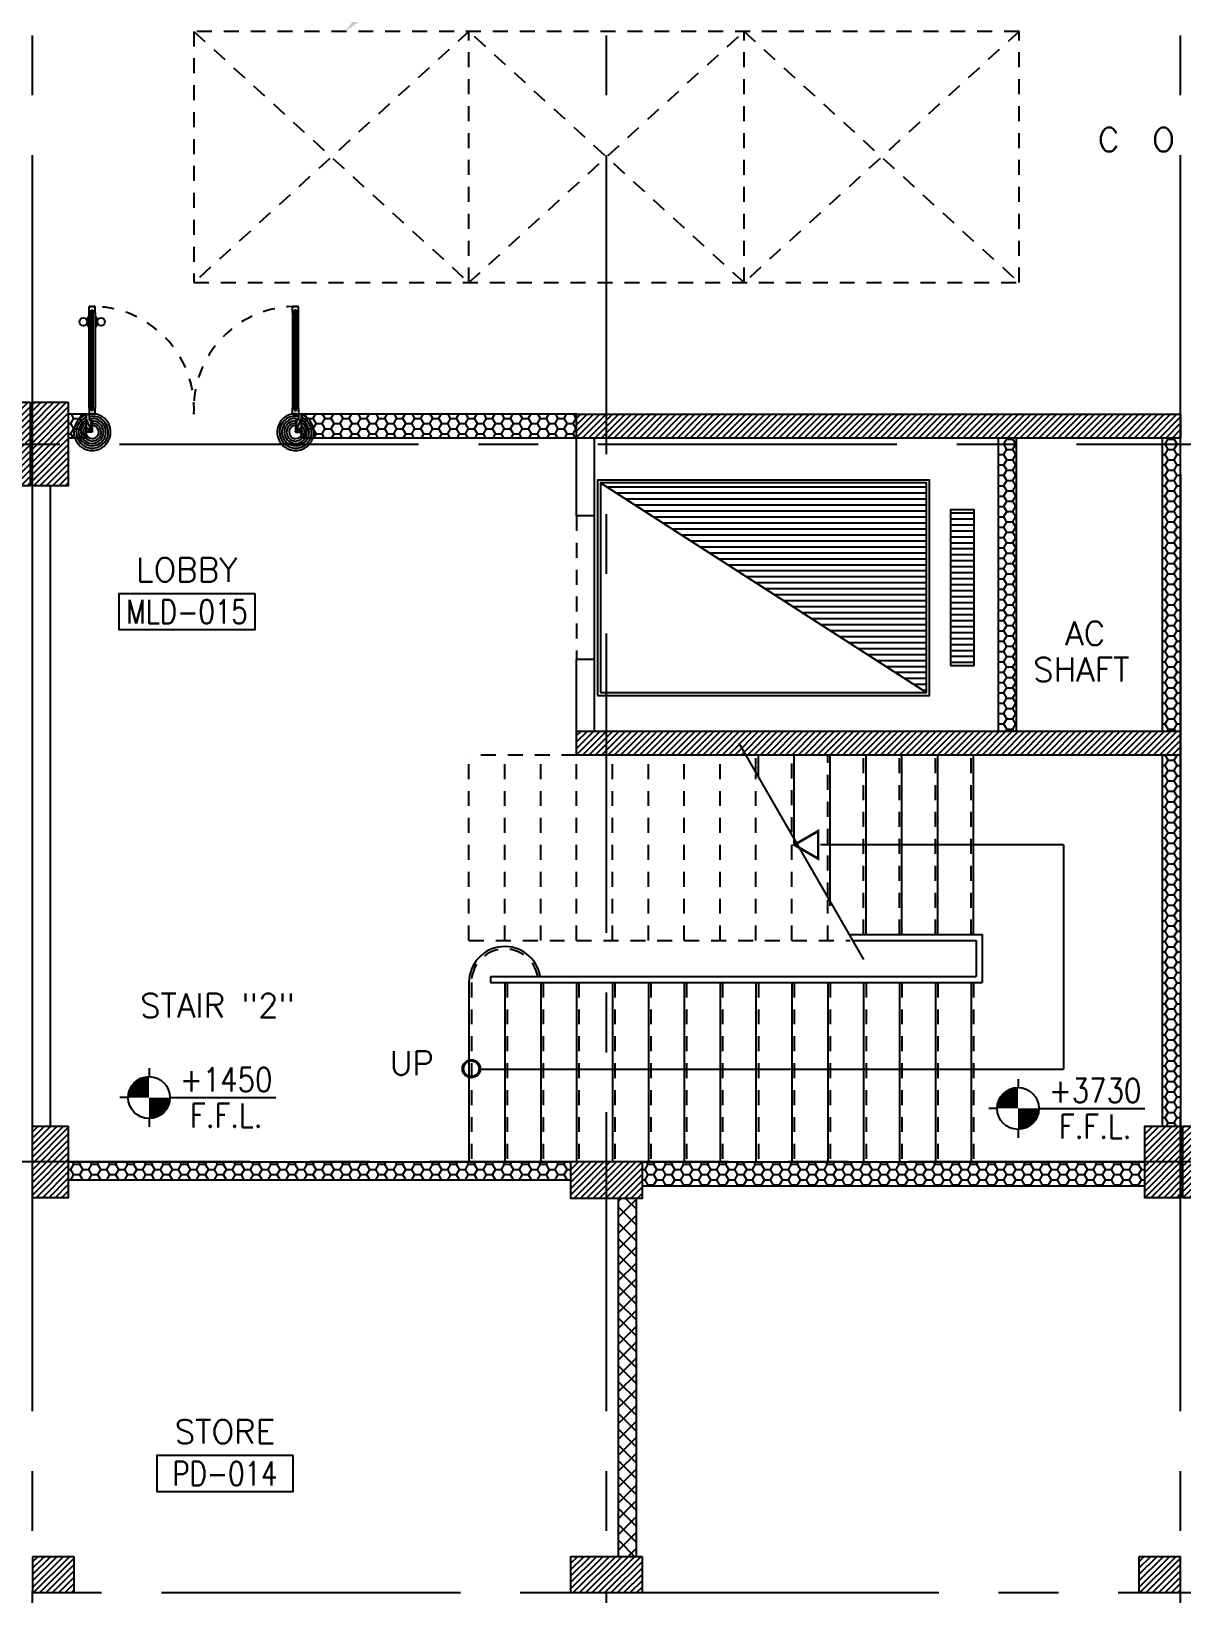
# Model space of a CAD drawing. Extents: x 417819.9 to 417911.9, y 43448 to 43539.2.
# Drawn here: x 417863.87 to 417873.49, y 43494.48 to 43507.55 of the extents above; entities that cross this region are included whole.
import ezdxf
from ezdxf.enums import TextEntityAlignment as Align

# ---------------------------------------------------------------- set-up
doc = ezdxf.new("R2010")
doc.units = 0
doc.header["$MEASUREMENT"] = 0
for name, pattern in [('CENTERX2', [4, 2.5, -0.5, 0.5, -0.5]), ('HIDDEN', [0.375, 0.25, -0.125]), ('HIDDEN2', [0.1875, 0.125, -0.0625])]:
    doc.linetypes.add(name, pattern=pattern)
doc.layers.get('0').update_dxf_attribs({"linetype": 'CONTINUOUS'})
for name, color, linetype in [('AXES', 11, 'CENTERX2'), ('BORDER', 4, 'CONTINUOUS'), ('COL', 2, 'CONTINUOUS'), ('DOOR', 4, 'CONTINUOUS'), ('EJ', 8, 'CONTINUOUS'), ('HAT', 8, 'CONTINUOUS'), ('HIDDEN', 9, 'HIDDEN2'), ('LEV-PL', 4, 'CONTINUOUS'), ('LIFTS', 4, 'CONTINUOUS'), ('PART', 9, 'CONTINUOUS'), ('RM-BOX', 2, 'CONTINUOUS'), ('RM-IND', 5, 'CONTINUOUS'), ('RM-NAME', 2, 'CONTINUOUS'), ('RM-NO', 2, 'CONTINUOUS'), ('STR', 5, 'CONTINUOUS'), ('WALL', 2, 'CONTINUOUS'), ('WallType', 11, 'CONTINUOUS'), ('WallType2', 3, 'CONTINUOUS')]:
    doc.layers.add(name, color=color, linetype=linetype)
doc.styles.add('ROMANS', font='ROMANS.shx', dxfattribs={"width": 0.6})
doc.styles.add('S', font='ROMANS.SHX')
pattern_1 = [(0, (0, 0), (0.075, 0.04330127), [0.05, -0.1]), (120, (0, 0), (-0.074999999836, 0.043301270284), [0.05, -0.1]), (60, (0, 0), (1.64e-10, 0.086602540284), [-0.1, 0.05])]

# ---------------------------------------------------------------- blocks, each defined once
blk = doc.blocks.new('*X81')
at = {"color": 0}
for p, q in [((61359, 45555), (61555, 45751)), ((61359, 45608), (61502, 45751)), ((61359, 45661), (61449, 45751)), ((61359, 45714), (61396, 45751)), ((61408, 45551), (61608, 45751)), ((61461, 45551), (61661, 45751)), ((61514, 45551), (61714, 45751)), ((61567, 45551), (61767, 45751)), ((61620, 45551), (61820, 45751)), ((61673, 45551), (61873, 45751)), ((61726, 45551), (61926, 45751)), ((61779, 45551), (61979, 45751)), ((61832, 45551), (62032, 45751)), ((61885, 45551), (62085, 45751)), ((61938, 45551), (62138, 45751)), ((61991, 45551), (62191, 45751)), ((62044, 45551), (62244, 45751)), ((62097, 45551), (62297, 45751)), ((62150, 45551), (62350, 45751)), ((62203, 45551), (62403, 45751)), ((62256, 45551), (62456, 45751)), ((62309, 45551), (62509, 45751)), ((62362, 45551), (62562, 45751)), ((62415, 45551), (62615, 45751)), ((62469, 45551), (62669, 45751)), ((62522, 45551), (62722, 45751)), ((62575, 45551), (62775, 45751)), ((62628, 45551), (62828, 45751)), ((62681, 45551), (62881, 45751)), ((62734, 45551), (62934, 45751)), ((62787, 45551), (62987, 45751)), ((62840, 45551), (63040, 45751)), ((62893, 45551), (63093, 45751)), ((62946, 45551), (63146, 45751)), ((62999, 45551), (63199, 45751)), ((63052, 45551), (63252, 45751)), ((63105, 45551), (63305, 45751)), ((63158, 45551), (63358, 45751)), ((63211, 45551), (63411, 45751)), ((63264, 45551), (63464, 45751)), ((63317, 45551), (63517, 45751)), ((63370, 45551), (63570, 45751)), ((63423, 45551), (63623, 45751)), ((63476, 45551), (63676, 45751)), ((63529, 45551), (63729, 45751)), ((63582, 45551), (63782, 45751)), ((63635, 45551), (63835, 45751)), ((63688, 45551), (63888, 45751)), ((63741, 45551), (63941, 45751)), ((63794, 45551), (63994, 45751)), ((63847, 45551), (64047, 45751)), ((63900, 45551), (64100, 45751)), ((63953, 45551), (64153, 45751)), ((64006, 45551), (64206, 45751)), ((64060, 45551), (64260, 45751)), ((64113, 45551), (64313, 45751)), ((64166, 45551), (64366, 45751)), ((64219, 45551), (64419, 45751)), ((64272, 45551), (64472, 45751)), ((64325, 45551), (64525, 45751)), ((64378, 45551), (64578, 45751)), ((64431, 45551), (64631, 45751)), ((64484, 45551), (64684, 45751)), ((64537, 45551), (64737, 45751)), ((64590, 45551), (64790, 45751)), ((64643, 45551), (64843, 45751)), ((64696, 45551), (64896, 45751)), ((64749, 45551), (64949, 45751)), ((64802, 45551), (65002, 45751)), ((64855, 45551), (65055, 45751)), ((64908, 45551), (65108, 45751)), ((64961, 45551), (65161, 45751)), ((65014, 45551), (65214, 45751)), ((65067, 45551), (65267, 45751)), ((65120, 45551), (65320, 45751)), ((65173, 45551), (65373, 45751)), ((65226, 45551), (65426, 45751)), ((65279, 45551), (65479, 45751)), ((65332, 45551), (65532, 45751)), ((65385, 45551), (65585, 45751)), ((65438, 45551), (65638, 45751)), ((65491, 45551), (65691, 45751)), ((65544, 45551), (65744, 45751)), ((65597, 45551), (65797, 45751)), ((65651, 45551), (65851, 45751)), ((65704, 45551), (65904, 45751)), ((65757, 45551), (65957, 45751)), ((65810, 45551), (66010, 45751)), ((65863, 45551), (66063, 45751)), ((65916, 45551), (66116, 45751)), ((65969, 45551), (66169, 45751)), ((66022, 45551), (66222, 45751)), ((66075, 45551), (66275, 45751)), ((66128, 45551), (66328, 45751)), ((66181, 45551), (66381, 45751)), ((66234, 45551), (66409, 45726)), ((66287, 45551), (66409, 45673)), ((66340, 45551), (66409, 45620)), ((66393, 45551), (66409, 45567))]:
    blk.add_line(p, q, dxfattribs=at)
blk = doc.blocks.new('*X80')
at = {"color": 0}
for p, q in [((61359, 48207), (61553, 48401)), ((61359, 48260), (61500, 48401)), ((61359, 48313), (61447, 48401)), ((61359, 48366), (61394, 48401)), ((61406, 48201), (61606, 48401)), ((61459, 48201), (61659, 48401)), ((61512, 48201), (61712, 48401)), ((61565, 48201), (61765, 48401)), ((61618, 48201), (61818, 48401)), ((61671, 48201), (61871, 48401)), ((61724, 48201), (61924, 48401)), ((61777, 48201), (61977, 48401)), ((61830, 48201), (62030, 48401)), ((61884, 48201), (62084, 48401)), ((61937, 48201), (62137, 48401)), ((61990, 48201), (62190, 48401)), ((62043, 48201), (62243, 48401)), ((62096, 48201), (62296, 48401)), ((62149, 48201), (62349, 48401)), ((62202, 48201), (62402, 48401)), ((62255, 48201), (62455, 48401)), ((62308, 48201), (62508, 48401)), ((62361, 48201), (62561, 48401)), ((62414, 48201), (62614, 48401)), ((62467, 48201), (62667, 48401)), ((62520, 48201), (62720, 48401)), ((62573, 48201), (62773, 48401)), ((62626, 48201), (62826, 48401)), ((62679, 48201), (62879, 48401)), ((62732, 48201), (62932, 48401)), ((62785, 48201), (62985, 48401)), ((62838, 48201), (63038, 48401)), ((62891, 48201), (63091, 48401)), ((62944, 48201), (63144, 48401)), ((62997, 48201), (63197, 48401)), ((63050, 48201), (63250, 48401)), ((63103, 48201), (63303, 48401)), ((63156, 48201), (63356, 48401)), ((63209, 48201), (63409, 48401)), ((63262, 48201), (63462, 48401)), ((63315, 48201), (63515, 48401)), ((63368, 48201), (63568, 48401)), ((63421, 48201), (63621, 48401)), ((63475, 48201), (63675, 48401)), ((63528, 48201), (63728, 48401)), ((63581, 48201), (63781, 48401)), ((63634, 48201), (63834, 48401)), ((63687, 48201), (63887, 48401)), ((63740, 48201), (63940, 48401)), ((63793, 48201), (63993, 48401)), ((63846, 48201), (64046, 48401)), ((63899, 48201), (64099, 48401)), ((63952, 48201), (64152, 48401)), ((64005, 48201), (64205, 48401)), ((64058, 48201), (64258, 48401)), ((64111, 48201), (64311, 48401)), ((64164, 48201), (64364, 48401)), ((64217, 48201), (64417, 48401)), ((64270, 48201), (64470, 48401)), ((64323, 48201), (64523, 48401)), ((64376, 48201), (64576, 48401)), ((64429, 48201), (64629, 48401)), ((64482, 48201), (64682, 48401)), ((64535, 48201), (64735, 48401)), ((64588, 48201), (64788, 48401)), ((64641, 48201), (64841, 48401)), ((64694, 48201), (64894, 48401)), ((64747, 48201), (64947, 48401)), ((64800, 48201), (65000, 48401)), ((64853, 48201), (65053, 48401)), ((64906, 48201), (65106, 48401)), ((64959, 48201), (65159, 48401)), ((65012, 48201), (65212, 48401)), ((65065, 48201), (65265, 48401)), ((65119, 48201), (65319, 48401)), ((65172, 48201), (65372, 48401)), ((65225, 48201), (65425, 48401)), ((65278, 48201), (65478, 48401)), ((65331, 48201), (65531, 48401)), ((65384, 48201), (65584, 48401)), ((65437, 48201), (65637, 48401)), ((65490, 48201), (65690, 48401)), ((65543, 48201), (65743, 48401)), ((65596, 48201), (65796, 48401)), ((65649, 48201), (65849, 48401)), ((65702, 48201), (65902, 48401)), ((65755, 48201), (65955, 48401)), ((65808, 48201), (66008, 48401)), ((65861, 48201), (66061, 48401)), ((65914, 48201), (66114, 48401)), ((65967, 48201), (66167, 48401)), ((66020, 48201), (66220, 48401)), ((66073, 48201), (66273, 48401)), ((66126, 48201), (66326, 48401)), ((66179, 48201), (66379, 48401)), ((66232, 48201), (66409, 48378)), ((66285, 48201), (66409, 48325)), ((66338, 48201), (66409, 48272)), ((66391, 48201), (66409, 48219))]:
    blk.add_line(p, q, dxfattribs=at)
blk = doc.blocks.new('*X72')
at = {"color": 0}
for p, q in [((477438, 147300), (480112, 147300)), ((477516, 147250), (480112, 147250)), ((477594, 147200), (480112, 147200)), ((477671, 147150), (480112, 147150)), ((477749, 147100), (480112, 147100)), ((477827, 147050), (480112, 147050)), ((477905, 147000), (480112, 147000)), ((477983, 146950), (480112, 146950)), ((478061, 146900), (480112, 146900)), ((478139, 146850), (480112, 146850)), ((478216, 146800), (480112, 146800)), ((478294, 146750), (480112, 146750)), ((478372, 146700), (480112, 146700)), ((478450, 146650), (480112, 146650)), ((478528, 146600), (480112, 146600)), ((478606, 146550), (480112, 146550)), ((478684, 146500), (480112, 146500)), ((478761, 146450), (480112, 146450)), ((478839, 146400), (480112, 146400)), ((478917, 146350), (480112, 146350)), ((478995, 146300), (480112, 146300)), ((479073, 146250), (480112, 146250)), ((479151, 146200), (480112, 146200)), ((479229, 146150), (480112, 146150)), ((479306, 146100), (480112, 146100)), ((479384, 146050), (480112, 146050)), ((479462, 146000), (480112, 146000)), ((479540, 145950), (480112, 145950)), ((479618, 145900), (480112, 145900)), ((479696, 145850), (480112, 145850)), ((479774, 145800), (480112, 145800)), ((479851, 145750), (480112, 145750)), ((479929, 145700), (480112, 145700)), ((480007, 145650), (480112, 145650)), ((480085, 145600), (480112, 145600))]:
    blk.add_line(p, q, dxfattribs=at)
blk = doc.blocks.new('RM1')
at = {"layer": 'RM-BOX'}
blk.add_lwpolyline([(570, -200), (-570, -200), (-570, -500), (570, -500)], close=True, dxfattribs=at)
at = {"layer": 'RM-NAME', "style": 'ROMANS'}
for tag, p in [('ROOMNAME1', (0, 324)), ('ROOMNAME2', (0, 0))]:
    blk.add_attdef(tag, text='', height=200, dxfattribs=at).set_placement(p, align=Align.MIDDLE)
at = {"layer": 'RM-NO', "style": 'ROMANS', "width": 0.8}
blk.add_attdef('ROOMNO', text='', height=200, dxfattribs=at).set_placement((0, -350), align=Align.MIDDLE)
blk = doc.blocks.new('A$C272A55A0')
at = {"layer": 'DOOR', "color": 0, "linetype": 'ByBlock'}
for p, q in [((0, 900), (0, 1050)), ((50, 1050), (0, 1050)), ((50, 950), (50, 1050)), ((1750, 950), (1750, 1050)), ((1750, 1050), (1800, 1050)), ((1800, 1050), (1800, 900)), ((25, 950), (50, 950)), ((25, 900), (25, 950)), ((1775, 950), (1750, 950)), ((1775, 900), (1775, 950)), ((0, 900), (25, 900)), ((75, 900), (25, 900)), ((25, 850), (25, 900)), ((42, 850), (25, 850)), ((58, 870), (42, 870)), ((42, 870), (42, 850)), ((58, 850), (58, 870)), ((75, 850), (58, 850)), ((75, 900), (75, 850)), ((1725, 900), (1775, 900)), ((1725, 900), (1725, 850)), ((1725, 850), (1742, 850)), ((1742, 870), (1758, 870)), ((1742, 850), (1742, 870)), ((1758, 870), (1758, 850)), ((1758, 850), (1775, 850)), ((1800, 900), (1775, 900)), ((1775, 850), (1775, 900)), ((1718, 160), (1709, 160)), ((1709, 95), (1709, 160)), ((1725, 173), (1718, 173)), ((1718, 173), (1718, 83)), ((1718, 95), (1718, 160)), ((1775, 173), (1782, 173)), ((1782, 173), (1782, 83)), ((1782, 160), (1791, 160)), ((1782, 95), (1782, 160)), ((1791, 95), (1791, 160)), ((25, 50), (42, 50)), ((25, 50), (25, 0)), ((25, 0), (75, 0)), ((75, 0), (25, 0)), ((42, 50), (42, 30)), ((42, 30), (58, 30)), ((58, 50), (75, 50)), ((58, 50), (58, 30)), ((75, 50), (75, 0)), ((1718, 95), (1709, 95)), ((1725, 83), (1718, 83)), ((1742, 50), (1725, 50)), ((1725, 50), (1725, 0)), ((1775, 0), (1725, 0)), ((1725, 0), (1775, 0)), ((1742, 50), (1742, 30)), ((1758, 30), (1742, 30)), ((1775, 50), (1758, 50)), ((1758, 50), (1758, 30)), ((1775, 83), (1782, 83)), ((1775, 50), (1775, 0)), ((1782, 95), (1791, 95))]:
    blk.add_line(p, q, dxfattribs=at)
at = {"layer": 'DOOR', "color": 9, "linetype": 'ByBlock'}
for p, q in [((50, 1050), (0, 1010)), ((50, 1050), (0, 937)), ((50, 1050), (37, 950)), ((1750, 1050), (1800, 1010)), ((1750, 1050), (1800, 937)), ((1750, 1050), (1763, 950))]:
    blk.add_line(p, q, dxfattribs=at)
at = {"layer": 'DOOR', "linetype": 'ByBlock'}
for p, q in [((25, 850), (25, 50)), ((42, 850), (42, 50)), ((58, 850), (58, 50)), ((75, 50), (75, 850)), ((1725, 50), (1725, 850)), ((1742, 850), (1742, 50)), ((1758, 850), (1758, 50)), ((1775, 850), (1775, 50))]:
    blk.add_line(p, q, dxfattribs=at)
at = {"layer": 'DOOR', "color": 0, "linetype": 'ByBlock'}
for centre in [(1676, 128), (1824, 128)]:
    blk.add_circle(centre, 32.4, dxfattribs=at)
at = {"layer": 'DOOR', "color": 9, "linetype": 'ByBlock'}
for centre, radius, start, end in [((50, 1050), 34.4, 180, 270), ((50, 1050), 14.4, 180, 270), ((1750, 1050), 14.4, 270, 0), ((1750, 1050), 34.4, 270, 0), ((50, 1050), 54.4, 203.2074, 270), ((50, 1050), 74.4, 227.7764, 270), ((50, 1050), 94.4, 238.0182, 270), ((50, 1050), 114, 244.0838, 257.3774), ((50, 1050), 134, 248.1598, 259.28), ((1750, 1050), 54.4, 270, 336.7926), ((1750, 1050), 74.4, 270, 312.2236), ((1750, 1050), 94.4, 270, 301.9818), ((1750, 1050), 114, 282.6226, 295.9162), ((1750, 1050), 134, 280.72, 291.8402), ((50, 1050), 154, 251.1053, 256.2858), ((1750, 1050), 154, 283.7142, 288.8947)]:
    blk.add_arc(centre, radius, start, end, dxfattribs=at)
at = {"layer": 'DOOR', "linetype": 'HIDDEN', "ltscale": 0.5}
for centre, start, end in [((50, 851), 268.3174, 3.2965), ((1750, 851), 176.7035, 271.6826)]:
    blk.add_arc(centre, 851, start, end, dxfattribs=at)
at = {"layer": 'WALL', "linetype": 'ByBlock'}
blk.add_line((1800, 900), (1800, 1050), dxfattribs=at)
blk = doc.blocks.new('LEV1')
at = {"layer": 'LEV-PL'}
for p, q in [((0, 245), (0, 175)), ((-175, 0), (-245, 0)), ((175, 0), (1061, 0)), ((0, -175), (0, -245))]:
    blk.add_line(p, q, dxfattribs=at)
at = {"layer": 'LEV-PL', "const_width": 175}
for points in [[(-88, 0, -0.414214), (0, 88, -1)], [(88, 0, -0.414214), (0, -88, -1)]]:
    blk.add_lwpolyline(points, format="xyb", dxfattribs=at)
at = {"layer": 'LEV-PL'}
blk.add_circle((0, 0), 175, dxfattribs=at)
at = {"layer": 'LEV-PL', "color": 4, "style": 'S', "width": 0.85}
for tag, p in [('+0000', (646, 50)), ('F.F.L.', (646, -250))]:
    blk.add_attdef(tag, text='', height=200, dxfattribs=at).set_placement(p, align=Align.CENTER)
blk = doc.blocks.new('*X71')
at = {"color": 0}
for p, q in [((140176, 227700), (140376, 227700)), ((140176, 227650), (140376, 227650)), ((140176, 227600), (140376, 227600)), ((140176, 227550), (140376, 227550)), ((140176, 227500), (140376, 227500)), ((140176, 227450), (140376, 227450)), ((140176, 227400), (140376, 227400)), ((140176, 227350), (140376, 227350)), ((140176, 227300), (140376, 227300)), ((140176, 227250), (140376, 227250)), ((140176, 227200), (140376, 227200)), ((140176, 227150), (140376, 227150)), ((140176, 227100), (140376, 227100)), ((140176, 227050), (140376, 227050)), ((140176, 227000), (140376, 227000)), ((140176, 226950), (140376, 226950)), ((140176, 226900), (140376, 226900)), ((140176, 226850), (140376, 226850)), ((140176, 226800), (140376, 226800)), ((140176, 226750), (140376, 226750)), ((140176, 226700), (140376, 226700)), ((140176, 226650), (140376, 226650)), ((140176, 226600), (140376, 226600)), ((140176, 226550), (140376, 226550)), ((140176, 226500), (140376, 226500)), ((140176, 226450), (140376, 226450))]:
    blk.add_line(p, q, dxfattribs=at)
blk = doc.blocks.new('C11')
at = {"layer": 'HAT'}
h = blk.add_hatch(dxfattribs=at)
h.set_pattern_fill('ANSI31', color=256, scale=300, style=0)
h.set_pattern_definition([(45, (-383765.23, -62181), (-26.5165043, 26.5165043), [])])
h.paths.add_polyline_path([(-20, 350), (-20, 700), (-320, 700), (-320, 350)])
h.paths.add_polyline_path([(-320, 0), (-20, 0), (-20, 350), (-320, 350)])
h = blk.add_hatch(dxfattribs=at)
h.set_pattern_fill('ANSI31', color=256, scale=300, style=0)
h.set_pattern_definition([(45, (-383445.23, -62181), (-26.5165043, 26.5165043), [])])
h.paths.add_polyline_path([(300, 350), (300, 700), (0, 700), (0, 350)])
h.paths.add_polyline_path([(0, 0), (300, 0), (300, 350), (0, 350)])
at = {"layer": 'COL'}
for points in [[(-20, 700), (-20, 0), (-320, 0), (-320, 700)], [(300, 700), (300, 0), (0, 0), (0, 700)]]:
    blk.add_lwpolyline(points, close=True, dxfattribs=at)
blk = doc.blocks.new('C5')
at = {"layer": 'HAT'}
h = blk.add_hatch(dxfattribs=at)
h.set_pattern_fill('ANSI31', color=256, scale=300, style=0)
h.set_pattern_definition([(45, (-38851, -358245.23), (26.5165043, -26.5165043), [])])
h.paths.add_polyline_path([(-320, 300), (-20, 300), (-20, 0), (-320, 0)])
h.paths.add_polyline_path([(-320, 600), (-20, 600), (-20, 300), (-320, 300)])
h = blk.add_hatch(dxfattribs=at)
h.set_pattern_fill('ANSI31', color=256, scale=300, style=0)
h.set_pattern_definition([(45, (-38531, -358245.23), (26.5165043, -26.5165043), [])])
h.paths.add_polyline_path([(0, 300), (300, 300), (300, 0), (0, 0)])
h.paths.add_polyline_path([(0, 600), (300, 600), (300, 300), (0, 300)])
at = {"layer": 'COL'}
for points in [[(-20, 600), (-20, 0), (-320, 0), (-320, 600)], [(300, 600), (300, 0), (0, 0), (0, 600)]]:
    blk.add_lwpolyline(points, close=True, dxfattribs=at)

msp = doc.modelspace()

# ---------------------------------------------------------------- hatches: boundary and pattern name
at = {"layer": 'HAT'}
h = msp.add_hatch(dxfattribs=at)
h.set_pattern_fill('ANSI31', color=256, scale=0.3, style=0)
h.set_pattern_definition([(45, (417825.345617, 43139.54909), (0.0265165043, -0.0265165043), [])])
h.paths.add_polyline_path([(417863.8766, 43498.0943), (417864.1766, 43498.0943), (417864.1766, 43497.7943), (417863.8766, 43497.7943)])
h.paths.add_polyline_path([(417863.8766, 43498.3943), (417864.1766, 43498.3943), (417864.1766, 43498.0943), (417863.8766, 43498.0943)])
h = msp.add_hatch(dxfattribs=at)
h.set_pattern_fill('ANSI31', color=256, scale=0.3, style=0)
h.set_pattern_definition([(45, (0, 0), (-0.0265165042945, 0.0265165042945), [])])
h.paths.add_polyline_path([(417868.9766, 43498.0943), (417868.3766, 43498.0943), (417868.3766, 43497.7907), (417868.9766, 43497.7907)])
h = msp.add_hatch(dxfattribs=at)
h.set_pattern_fill('ANSI31', color=256, scale=300, style=0)
h.set_pattern_definition([(44.999998, (417480.481367, 43455.963322), (-0.0265165056, 0.026516504), [])])
h.paths.add_polyline_path([(417863.8766, 43494.4943), (417864.2266, 43494.4943), (417864.2266, 43494.7943), (417863.8766, 43494.7943)])
h = msp.add_hatch(dxfattribs=at)
h.set_pattern_fill('ANSI31', color=256, scale=0.3, style=0)
h.set_pattern_definition([(45, (417510.131385, 43455.963322), (-0.0265165043, 0.0265165043), [])])
h.paths.add_polyline_path([(417868.6766, 43494.4943), (417868.6766, 43494.7943), (417868.3766, 43494.7943), (417868.3766, 43494.4943)])
h.paths.add_polyline_path([(417868.9766, 43494.4943), (417868.9766, 43494.7943), (417868.6766, 43494.7943), (417868.6766, 43494.4943)])
h = msp.add_hatch(dxfattribs=at)
h.set_pattern_fill('ANSI31', color=256, scale=0.3, style=0)
h.set_pattern_definition([(45, (417489.731385, 43455.963322), (-0.0265165043, 0.0265165043), [])])
h.paths.add_polyline_path([(417873.1266, 43494.4943), (417873.4766, 43494.4943), (417873.4766, 43494.7943), (417873.1266, 43494.7943)])
at = {"layer": 'WallType'}
h = msp.add_hatch(dxfattribs=at)
h.set_pattern_fill('ANSI37', color=256, scale=0.75, style=0)
h.set_pattern_definition([(45, (0, 0), (-0.066291260736, 0.066291260736), []), (135, (0, 0), (-0.066291260736, -0.066291260736), [])])
h.paths.add_polyline_path([(417868.9266, 43497.7907), (417868.7766, 43497.7907), (417868.7766, 43494.7943), (417868.9266, 43494.7943)])
at = {"layer": 'WallType2'}
h = msp.add_hatch(dxfattribs=at)
h.set_pattern_fill('HONEY', color=256, scale=0.4, style=0)
h.set_pattern_definition(pattern_1)
h.paths.add_polyline_path([(417864.3266, 43504.3443), (417864.1766, 43504.3443), (417864.1766, 43504.1443), (417864.3266, 43504.1443)])
h.paths.add_polyline_path([(417868.4266, 43504.3443), (417866.1266, 43504.3443), (417866.1266, 43504.1443), (417868.4266, 43504.1443)])
h = msp.add_hatch(dxfattribs=at)
h.set_pattern_fill('HONEY', color=256, scale=0.4, style=0)
h.set_pattern_definition(pattern_1)
h.paths.add_polyline_path([(417872.1016, 43504.1443), (417871.9516, 43504.1443), (417871.9516, 43501.6943), (417872.1016, 43501.6943)])
h = msp.add_hatch(dxfattribs=at)
h.set_pattern_fill('HONEY', color=256, scale=0.4, style=0)
h.set_pattern_definition(pattern_1)
h.paths.add_polyline_path([(417873.4766, 43503.8443), (417873.4766, 43504.1443), (417873.3266, 43504.1443), (417873.3266, 43501.6943), (417873.4766, 43501.6943)])
h = msp.add_hatch(dxfattribs=at)
h.set_pattern_fill('HONEY', color=256, scale=0.4, style=0)
h.set_pattern_definition(pattern_1)
h.paths.add_polyline_path([(417873.4766, 43501.4943), (417873.3266, 43501.4943), (417873.3266, 43498.3943), (417873.4766, 43498.3943)])
h = msp.add_hatch(dxfattribs=at)
h.set_pattern_fill('HONEY', color=256, scale=0.4, style=0)
h.set_pattern_definition(pattern_1)
h.paths.add_polyline_path([(417868.3766, 43498.0943), (417864.1766, 43498.0943), (417864.1766, 43497.9443), (417868.3766, 43497.9443)])
h = msp.add_hatch(dxfattribs=at)
h.set_pattern_fill('HONEY', color=256, scale=0.4, style=0)
h.set_pattern_definition(pattern_1)
h.paths.add_polyline_path([(417873.1766, 43498.0943), (417868.9766, 43498.0943), (417868.9766, 43497.8943), (417873.1766, 43497.8943)])

# ---------------------------------------------------------------- linework, layer by layer
at = {"layer": 'AXES'}
for p, q in [((417868.6766, 43460.01), (417868.6766, 43538.3443)), ((417863.8766, 43460.01), (417863.8766, 43538.1468)), ((417873.4766, 43460.01), (417873.4766, 43538.1375)), ((417820.6052, 43504.0943), (417889.6966, 43504.0943)), ((417889.6966, 43498.0943), (417820.6052, 43498.0943)), ((417820.9552, 43494.4943), (417889.6966, 43494.4943))]:
    msp.add_line(p, q, dxfattribs=at)
at = {"layer": 'COL'}
for p, q in [((417863.8766, 43494.7943), (417863.8766, 43494.4943)), ((417864.2266, 43494.7943), (417863.8766, 43494.7943)), ((417864.2266, 43494.4943), (417864.2266, 43494.7943)), ((417863.8766, 43494.4943), (417864.2266, 43494.4943))]:
    msp.add_line(p, q, dxfattribs=at)
for points in [[(417873.4766, 43504.3443), (417873.4766, 43504.1443), (417868.4266, 43504.1443), (417868.4266, 43504.3443)], [(417873.4766, 43501.6943), (417873.4766, 43501.4943), (417868.4266, 43501.4943), (417868.4266, 43501.6943)], [(417864.1766, 43498.3943), (417864.1766, 43497.7943), (417863.8766, 43497.7943), (417863.8766, 43498.3943)], [(417868.3766, 43498.0943), (417868.3766, 43497.7907), (417868.9766, 43497.7907), (417868.9766, 43498.0943)], [(417868.9766, 43494.7943), (417868.3766, 43494.7943), (417868.3766, 43494.4943), (417868.9766, 43494.4943)], [(417873.1266, 43494.7943), (417873.1266, 43494.4943), (417873.4766, 43494.4943), (417873.4766, 43494.7943)]]:
    msp.add_lwpolyline(points, close=True, dxfattribs=at)
at = {"layer": 'HIDDEN'}
for p, q in [((417872.1266, 43507.5443), (417865.2266, 43507.5443)), ((417865.2266, 43507.5443), (417865.2266, 43505.4443)), ((417867.5266, 43507.5443), (417865.2266, 43505.4443)), ((417865.2266, 43507.5443), (417867.5266, 43505.4443)), ((417869.8266, 43505.4443), (417867.5266, 43507.5443)), ((417867.5266, 43505.4443), (417869.8266, 43507.5443)), ((417867.5266, 43505.4443), (417867.5266, 43507.5443)), ((417867.5266, 43505.4443), (417867.5266, 43507.5443)), ((417872.1266, 43507.5443), (417869.8266, 43505.4443)), ((417869.8266, 43507.5443), (417872.1266, 43505.4443)), ((417869.8266, 43505.4443), (417869.8266, 43507.5443)), ((417869.8266, 43505.4443), (417869.8266, 43507.5443)), ((417872.1266, 43505.4443), (417872.1266, 43507.5443)), ((417865.2266, 43505.4443), (417872.1266, 43505.4443)), ((417868.4266, 43503.4943), (417868.4266, 43502.2943))]:
    msp.add_line(p, q, dxfattribs=at)
at = {"layer": 'LIFTS'}
for p, q in [((417868.6266, 43503.7693), (417871.3516, 43502.0193)), ((417868.5766, 43502.2943), (417868.5766, 43503.4943))]:
    msp.add_line(p, q, dxfattribs=at)
for points in [[(417868.6016, 43501.9943), (417871.3766, 43501.9943), (417871.3766, 43503.7943), (417868.6016, 43503.7943)], [(417868.6266, 43502.0193), (417871.3516, 43502.0193), (417871.3516, 43503.7693), (417868.6266, 43503.7693)], [(417871.5516, 43502.2443), (417871.7516, 43502.2443), (417871.7516, 43503.5443), (417871.5516, 43503.5443)]]:
    msp.add_lwpolyline(points, close=True, dxfattribs=at)
at = {"layer": 'RM-IND'}
msp.add_solid([(417866.6592, 43507.6618), (417866.6122, 43507.709), (417866.4939, 43507.5443)], dxfattribs=at)
at = {"layer": 'STR', "linetype": 'HIDDEN2'}
for p, q in [((417867.5266, 43499.9443), (417867.5266, 43501.4943)), ((417868.4266, 43501.4943), (417867.5266, 43501.4943)), ((417867.8266, 43499.9443), (417867.8266, 43501.4943)), ((417868.1266, 43499.9443), (417868.1266, 43501.4943)), ((417868.4266, 43499.9443), (417868.4266, 43501.4943)), ((417868.7266, 43499.9443), (417868.7266, 43501.4943)), ((417869.0266, 43499.9443), (417869.0266, 43501.4943)), ((417869.3266, 43499.9443), (417869.3266, 43501.4943)), ((417869.6266, 43499.9443), (417869.6266, 43501.4943)), ((417869.9266, 43501.3435), (417869.9266, 43501.4943)), ((417870.2266, 43500.8503), (417870.2266, 43501.4943)), ((417870.5266, 43500.3043), (417870.5266, 43501.4943)), ((417870.8266, 43499.9943), (417870.8266, 43501.4943)), ((417871.1266, 43499.9943), (417871.1266, 43501.4943)), ((417871.4266, 43499.9943), (417871.4266, 43501.4943)), ((417871.7266, 43499.9943), (417871.7266, 43501.4943)), ((417869.9266, 43499.9443), (417869.9266, 43501.3317)), ((417870.2266, 43499.9443), (417870.2266, 43500.8162)), ((417870.5266, 43499.9443), (417870.5266, 43500.2851)), ((417867.5266, 43499.9443), (417870.7144, 43499.9443)), ((417867.5466, 43499.5943), (417867.5466, 43498.0943)), ((417867.8466, 43499.5943), (417867.8466, 43498.0943)), ((417868.1466, 43499.5943), (417868.1466, 43498.0943)), ((417868.4466, 43499.5943), (417868.4466, 43498.0943)), ((417868.7466, 43499.5943), (417868.7466, 43498.0943)), ((417869.0466, 43499.5943), (417869.0466, 43498.0943)), ((417869.3466, 43499.5943), (417869.3466, 43498.0943)), ((417869.6466, 43499.5943), (417869.6466, 43498.0943)), ((417869.9466, 43499.5943), (417869.9466, 43498.0943)), ((417870.2466, 43499.5943), (417870.2466, 43498.0943)), ((417870.5466, 43499.5943), (417870.5466, 43498.0943)), ((417870.8466, 43499.5943), (417870.8466, 43498.0943)), ((417871.1466, 43499.5943), (417871.1466, 43498.0943)), ((417871.4466, 43499.5943), (417871.4466, 43498.0943)), ((417871.7466, 43499.5943), (417871.7466, 43498.0943))]:
    msp.add_line(p, q, dxfattribs=at)
at = {"layer": 'STR'}
for p, q in [((417869.7821, 43501.5938), (417870.8255, 43499.7867)), ((417869.9466, 43501.3089), (417869.9466, 43501.4943)), ((417870.2466, 43500.7443), (417870.2466, 43501.4943)), ((417870.5466, 43500.235), (417870.5466, 43501.4943)), ((417870.8466, 43499.9943), (417870.8466, 43501.4943)), ((417871.1466, 43499.9943), (417871.1466, 43501.4943)), ((417871.4466, 43499.9943), (417871.4466, 43501.4943)), ((417871.7466, 43499.9943), (417871.7466, 43501.4943)), ((417872.4966, 43500.7443), (417870.4666, 43500.7443)), ((417872.4966, 43500.7443), (417872.4966, 43498.8693)), ((417870.7056, 43499.9943), (417871.8166, 43499.9943)), ((417870.7344, 43499.9443), (417871.7666, 43499.9443)), ((417871.7666, 43499.9443), (417871.7666, 43499.6443)), ((417871.8166, 43499.9943), (417871.8166, 43499.5943)), ((417867.5266, 43499.5943), (417867.5266, 43498.0943)), ((417867.7067, 43499.6443), (417871.7666, 43499.6443)), ((417867.7067, 43499.6443), (417867.7067, 43499.5943)), ((417867.7067, 43499.5943), (417871.8166, 43499.5943)), ((417867.8266, 43499.5943), (417867.8266, 43498.0943)), ((417868.1266, 43499.5943), (417868.1266, 43498.0943)), ((417868.4266, 43499.5943), (417868.4266, 43498.0943)), ((417868.7266, 43499.5943), (417868.7266, 43498.0943)), ((417869.0266, 43499.5943), (417869.0266, 43498.0943)), ((417869.3266, 43499.5943), (417869.3266, 43498.0943)), ((417869.6266, 43499.5943), (417869.6266, 43498.0943)), ((417869.9266, 43499.5943), (417869.9266, 43498.0943)), ((417870.2266, 43499.5943), (417870.2266, 43498.0943)), ((417870.5266, 43499.5943), (417870.5266, 43498.0943)), ((417870.8266, 43499.5943), (417870.8266, 43498.0943)), ((417871.1266, 43499.5943), (417871.1266, 43498.0943)), ((417871.4266, 43499.5943), (417871.4266, 43498.0943)), ((417871.7266, 43499.5943), (417871.7266, 43498.0943)), ((417867.6215, 43498.8693), (417872.4966, 43498.8693))]:
    msp.add_line(p, q, dxfattribs=at)
at = {"layer": 'STR', "const_width": 0.0215}
msp.add_lwpolyline([(417870.4466, 43500.6289), (417870.4466, 43500.8598), (417870.2466, 43500.7443)], close=True, dxfattribs=at)
at = {"layer": 'STR'}
for radius in [0.075, 0.065]:
    msp.add_circle((417867.5466, 43498.8731), radius, dxfattribs=at)
msp.add_arc((417867.8266, 43499.5943), 0.3, 9.59407, 180, dxfattribs=at)
at = {"layer": 'STR', "linetype": 'HIDDEN2'}
msp.add_arc((417867.8266, 43499.5943), 0.28, 9.59407, 180, dxfattribs=at)
at = {"layer": 'WALL'}
for p, q in [((417864.3266, 43504.3443), (417864.1766, 43504.3443)), ((417864.3266, 43504.1443), (417864.3266, 43504.3443)), ((417868.4266, 43504.3443), (417866.1266, 43504.3443)), ((417866.1266, 43504.1443), (417866.1266, 43504.3443)), ((417864.3266, 43504.1443), (417864.1766, 43504.1443)), ((417868.4266, 43504.1443), (417866.1266, 43504.1443)), ((417868.4266, 43503.4943), (417868.4266, 43504.1443)), ((417868.5766, 43503.4943), (417868.5766, 43504.1443)), ((417871.9516, 43504.1443), (417871.9516, 43501.6943)), ((417872.1016, 43504.1443), (417872.1016, 43501.6943)), ((417873.3266, 43501.6943), (417873.3266, 43504.1443)), ((417873.4766, 43501.6943), (417873.4766, 43504.1443)), ((417863.8766, 43498.3943), (417863.8766, 43503.8443)), ((417873.4766, 43503.8443), (417873.4766, 43498.3943)), ((417864.0266, 43498.3943), (417864.0266, 43503.7443)), ((417868.5766, 43503.4943), (417868.4266, 43503.4943)), ((417868.4266, 43501.6943), (417868.4266, 43502.2943)), ((417868.5766, 43502.2943), (417868.4266, 43502.2943)), ((417868.5766, 43501.6943), (417868.5766, 43502.2943)), ((417873.3266, 43498.3943), (417873.3266, 43501.4943)), ((417864.1766, 43498.0943), (417868.3766, 43498.0943)), ((417868.9766, 43498.0943), (417873.1766, 43498.0943)), ((417864.1766, 43497.9443), (417868.3766, 43497.9443)), ((417868.9766, 43497.8943), (417873.1766, 43497.8943)), ((417868.7766, 43494.7943), (417868.7766, 43497.7907)), ((417868.9266, 43494.7943), (417868.9266, 43497.7907))]:
    msp.add_line(p, q, dxfattribs=at)

# ---------------------------------------------------------------- block references
at = {"layer": 'BORDER', "xscale": 0.001000000047497451, "yscale": 0.0009999999892897904, "zscale": 0.001}
msp.add_blockref('LEV1', (417872.1174, 43498.5408), dxfattribs=at).add_auto_attribs({'F.F.L.': 'F.F.L.', '+0000': '+3730'})
at = {"layer": 'DOOR', "color": 0, "xscale": 0.001000000047497451, "yscale": 0.0009999999892897904, "zscale": 0.001, "rotation": 180}
msp.add_blockref('A$C272A55A0', (417866.1266, 43505.2447), dxfattribs=at)
at = {"layer": 'EJ', "color": 2, "linetype": 'ByBlock', "xscale": 0.001000000047497451, "yscale": 0.0009999999892897904, "zscale": 0.001}
for name, p in [('C11', (417863.8766, 43503.7443)), ('C5', (417873.4966, 43497.7943))]:
    msp.add_blockref(name, p, dxfattribs=at)
at = {"layer": 'HAT', "xscale": 0.001000000047497451, "yscale": 0.0009999999892897904, "zscale": 0.001}
for name in ['*X80', '*X81']:
    msp.add_blockref(name, (417807.0674, 43455.9433), dxfattribs=at)
msp.add_blockref('RM1', (417865.486, 43495.8393), dxfattribs=at).add_auto_attribs({'ROOMNO': 'PD-014', 'ROOMNAME2': 'STORE'})
at = {"layer": 'LIFTS', "color": 8, "xscale": 0.001000000047497451, "yscale": 0.0009999999892897904, "zscale": 0.001}
for name, p in [('*X72', (417391.2397, 43356.4366)), ('*X71', (417731.3751, 43275.8205))]:
    msp.add_blockref(name, p, dxfattribs=at)
at = {"layer": 'PART', "xscale": 0.001000000047497451, "yscale": 0.0009999999892897904, "zscale": 0.001}
msp.add_blockref('LEV1', (417864.8516, 43498.6321), dxfattribs=at).add_auto_attribs({'F.F.L.': 'F.F.L.', '+0000': '+1450'})
at = {"layer": 'STR', "xscale": 0.001000000047497451, "yscale": 0.0009999999892897904, "zscale": 0.001}
msp.add_blockref('RM1', (417865.1684, 43503.044), dxfattribs=at).add_auto_attribs({'ROOMNO': 'MLD-015', 'ROOMNAME2': 'LOBBY'})
at = {"layer": 'WALL', "xscale": 0.001000000047497451, "yscale": 0.0009999999892897904, "zscale": 0.001}
msp.add_blockref('RM1', (417874.4183, 43506.64), dxfattribs=at).add_auto_attribs({'ROOMNO': 'MLD-014', 'ROOMNAME2': 'C  O  R  R  I  D  O  R', 'ROOMNAME1': 'M  A  I  N'})

# ---------------------------------------------------------------- texts
at = {"layer": 'RM-NAME', "style": 'ROMANS'}
for s, p in [('AC', (417872.6797, 43502.5124)), ('SHAFT', (417872.6474, 43502.2101)), ('STAIR "2"', (417865.4238, 43499.4015)), ('UP', (417867.0498, 43498.9198))]:
    msp.add_text(s, height=0.2, dxfattribs=at).set_placement(p, align=Align.MIDDLE)

doc.saveas('drawing.dxf')
